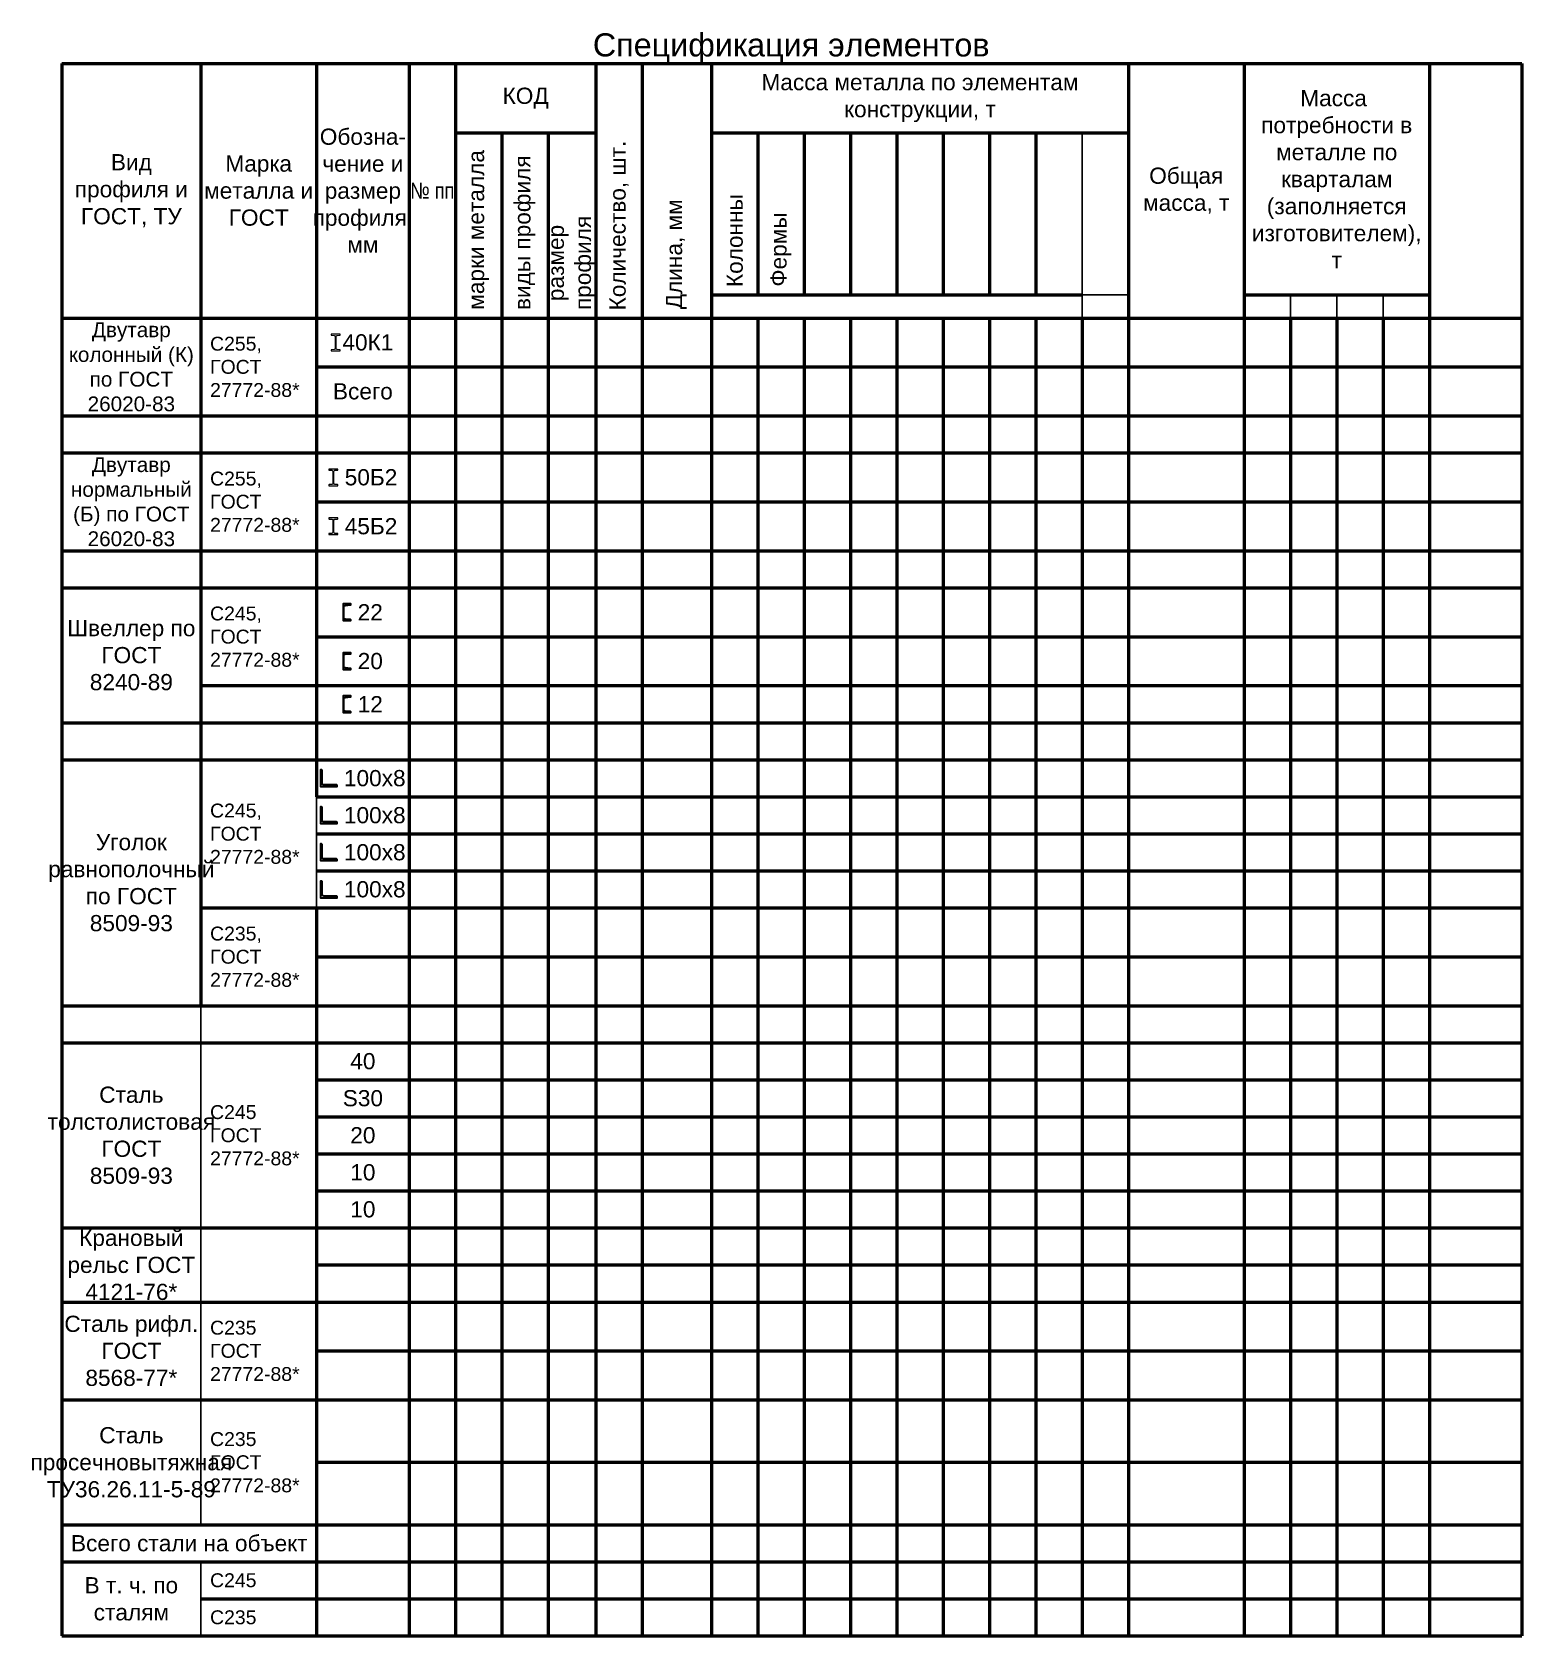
# Paper-space layout 'А1 г' of a CAD drawing. Header units: millimetres. Extents: x -1826 to 3142, y -699 to 3864.
# Drawn here: x 2820.4 to 3142.1, y 298.4 to 644.9 of the extents above; entities that cross this region are included whole.
import ezdxf
from ezdxf.enums import TextEntityAlignment as Align

# ---------------------------------------------------------------- set-up
doc = ezdxf.new("R2010")
doc.units = ezdxf.units.MM
doc.header["$MEASUREMENT"] = 0
doc.layers.add('01_Спецификация', color=7, linetype='Continuous', lineweight=13)
doc.layers.add('01_Спецификация @ 1 (1)', color=7, linetype='Continuous', lineweight=13)
doc.styles.add('Arial', font='arial.ttf')

# ---------------------------------------------------------------- blocks, each defined once
blk = doc.blocks.new('Спецификация_двутавр')
at = {"layer": '01_Спецификация'}
blk.add_lwpolyline([(0.83, 1.38), (0.83, 1.5), (-0.83, 1.5), (-0.83, 1.38, 0.396768), (-0.75, 1.3), (-0.26, 1.27, -0.396768), (-0.07, 1.06), (-0.07, -1.06, -0.396768), (-0.26, -1.27), (-0.75, -1.3, 0.396768), (-0.83, -1.38), (-0.83, -1.5), (0.83, -1.5), (0.83, -1.38, 0.396768), (0.75, -1.3), (0.26, -1.27, -0.396768), (0.07, -1.06), (0.07, 1.06, -0.396768), (0.26, 1.27), (0.75, 1.3, 0.396768)], format="xyb", close=True, dxfattribs=at)
blk = doc.blocks.new('*U153')
at = {"layer": '01_Спецификация', "transparency": 16777216, "xscale": 1.2, "yscale": 1.2, "zscale": 1.2}
blk.add_blockref('Спецификация_двутавр', (59.13, -60.28, 0), dxfattribs=at)
at = {"layer": '01_Спецификация', "transparency": 16777216, "insert": (66.08, -60.28), "char_height": 3.5, "width": 11.5669, "attachment_point": 5, "style": 'Arial'}
blk.add_mtext(' 40К1', dxfattribs=at)
blk = doc.blocks.new('*U154')
at = {"layer": '01_Спецификация', "transparency": 16777216, "xscale": 1.2, "yscale": 1.2, "zscale": 1.2}
blk.add_blockref('Спецификация_двутавр', (58.63, -89.42, 0), dxfattribs=at)
at = {"layer": '01_Спецификация', "transparency": 16777216, "insert": (66.08, -89.42), "char_height": 3.5, "width": 12.5673, "attachment_point": 5, "style": 'Arial'}
blk.add_mtext(' 50Б2', dxfattribs=at)
blk = doc.blocks.new('*U155')
at = {"layer": '01_Спецификация', "transparency": 16777216, "xscale": 1.2, "yscale": 1.2, "zscale": 1.2}
blk.add_blockref('Спецификация_двутавр', (58.63, -99.99, 0), dxfattribs=at)
at = {"layer": '01_Спецификация', "transparency": 16777216, "insert": (66.08, -99.99), "char_height": 3.5, "width": 12.5673, "attachment_point": 5, "style": 'Arial'}
blk.add_mtext(' 45Б2', dxfattribs=at)
blk = doc.blocks.new('Спецификация_швеллер')
at = {"layer": '01_Спецификация', "lineweight": 30}
blk.add_lwpolyline([(-0.56, 1.02, -0.388314), (-0.36, 1.23), (0.61, 1.32, 0.388314), (0.69, 1.41), (0.69, 1.5), (-0.69, 1.5), (-0.69, -1.5), (0.69, -1.5), (0.69, -1.41, 0.388314), (0.61, -1.32), (-0.36, -1.23, -0.388314), (-0.56, -1.02)], format="xyb", close=True, dxfattribs=at)
blk = doc.blocks.new('*U156')
at = {"layer": '01_Спецификация', "transparency": 16777216, "xscale": 1.2, "yscale": 1.2, "zscale": 1.2}
blk.add_blockref('Спецификация_швеллер', (61.59, -118.56, 0), dxfattribs=at)
at = {"layer": '01_Спецификация', "transparency": 16777216, "insert": (65.92, -118.56), "char_height": 3.5, "width": 6.6392, "attachment_point": 5, "style": 'Arial'}
blk.add_mtext(' 22', dxfattribs=at)
blk = doc.blocks.new('*U157')
at = {"layer": '01_Спецификация', "transparency": 16777216, "xscale": 1.2, "yscale": 1.2, "zscale": 1.2}
blk.add_blockref('Спецификация_швеллер', (61.58, -129.12, 0), dxfattribs=at)
at = {"layer": '01_Спецификация', "transparency": 16777216, "insert": (65.92, -129.12), "char_height": 3.5, "width": 6.6631, "attachment_point": 5, "style": 'Arial'}
blk.add_mtext(' 20', dxfattribs=at)
blk = doc.blocks.new('*U158')
at = {"layer": '01_Спецификация', "transparency": 16777216, "xscale": 1.2, "yscale": 1.2, "zscale": 1.2}
blk.add_blockref('Спецификация_швеллер', (61.59, -138.41, 0), dxfattribs=at)
at = {"layer": '01_Спецификация', "transparency": 16777216, "insert": (65.92, -138.41), "char_height": 3.5, "width": 6.6392, "attachment_point": 5, "style": 'Arial'}
blk.add_mtext(' 12', dxfattribs=at)
blk = doc.blocks.new('Спецификация_уголок')
at = {"layer": '01_Спецификация', "lineweight": 30}
blk.add_lwpolyline([(1.5, -1.31, 0.414214), (1.39, -1.2), (-0.87, -1.2, -0.414214), (-1.2, -0.87), (-1.2, 1.39, 0.414214), (-1.31, 1.5), (-1.5, 1.5), (-1.5, -1.5), (1.5, -1.5)], format="xyb", close=True, dxfattribs=at)
blk = doc.blocks.new('*U159')
at = {"layer": '01_Спецификация', "transparency": 16777216, "xscale": 1.2, "yscale": 1.2, "zscale": 1.2}
blk.add_blockref('Спецификация_уголок', (57.63, -154.41, 0), dxfattribs=at)
at = {"layer": '01_Спецификация', "transparency": 16777216, "insert": (66.89, -154.41), "char_height": 3.5, "width": 14.5656, "attachment_point": 5, "style": 'Arial'}
blk.add_mtext(' 100х8', dxfattribs=at)
blk = doc.blocks.new('*U160')
at = {"layer": '01_Спецификация', "transparency": 16777216, "xscale": 1.2, "yscale": 1.2, "zscale": 1.2}
blk.add_blockref('Спецификация_уголок', (57.63, -162.41, 0), dxfattribs=at)
at = {"layer": '01_Спецификация', "transparency": 16777216, "insert": (66.89, -162.41), "char_height": 3.5, "width": 14.5656, "attachment_point": 5, "style": 'Arial'}
blk.add_mtext(' 100х8', dxfattribs=at)
blk = doc.blocks.new('*U161')
at = {"layer": '01_Спецификация', "transparency": 16777216, "xscale": 1.2, "yscale": 1.2, "zscale": 1.2}
blk.add_blockref('Спецификация_уголок', (57.63, -170.41, 0), dxfattribs=at)
at = {"layer": '01_Спецификация', "transparency": 16777216, "insert": (66.89, -170.41), "char_height": 3.5, "width": 14.5656, "attachment_point": 5, "style": 'Arial'}
blk.add_mtext(' 100х8', dxfattribs=at)
blk = doc.blocks.new('*U162')
at = {"layer": '01_Спецификация', "transparency": 16777216, "xscale": 1.2, "yscale": 1.2, "zscale": 1.2}
blk.add_blockref('Спецификация_уголок', (57.63, -178.41, 0), dxfattribs=at)
at = {"layer": '01_Спецификация', "transparency": 16777216, "insert": (66.89, -178.41), "char_height": 3.5, "width": 14.5656, "attachment_point": 5, "style": 'Arial'}
blk.add_mtext(' 100х8', dxfattribs=at)
blk = doc.blocks.new('*T30')
at = {"layer": '01_Спецификация', "color": 0, "lineweight": 50, "transparency": 16777216}
for p, q in [((0, 0), (315.31, 0)), ((0, 0), (0, -339.66)), ((30, 0), (30, -203.54)), ((55, 0), (55, -158.41)), ((75, 0), (75, -339.66)), ((85, 0), (85, -339.66)), ((115.31, 0), (115.31, -339.66)), ((125.31, 0), (125.31, -339.66)), ((140.31, 0), (140.31, -339.66)), ((230.31, 0), (230.31, -339.66)), ((255.31, 0), (255.31, -339.66)), ((295.31, 0), (295.31, -339.66)), ((315.31, 0), (315.31, -339.66)), ((85, -15), (115.31, -15)), ((95, -15), (95, -339.66)), ((105, -15), (105, -339.66)), ((140.31, -15), (230.31, -15)), ((150.31, -15), (150.31, -50)), ((160.31, -15), (160.31, -50)), ((170.31, -15), (170.31, -50)), ((180.31, -15), (180.31, -50)), ((190.31, -15), (190.31, -50)), ((200.31, -15), (200.31, -50)), ((210.31, -15), (210.31, -50)), ((140.31, -50), (220.31, -50)), ((255.31, -50), (295.31, -50)), ((0, -55), (315.31, -55)), ((150.31, -55), (150.31, -339.66)), ((160.31, -55), (160.31, -339.66)), ((170.31, -55), (170.31, -339.66)), ((180.31, -55), (180.31, -339.66)), ((190.31, -55), (190.31, -339.66)), ((200.31, -55), (200.31, -339.66)), ((210.31, -55), (210.31, -339.66)), ((220.31, -55), (220.31, -339.66)), ((265.31, -55), (265.31, -339.66)), ((275.31, -55), (275.31, -339.66)), ((285.31, -55), (285.31, -339.66)), ((55, -65.57), (315.31, -65.57)), ((0, -76.14), (315.31, -76.14)), ((0, -84.14), (315.31, -84.14)), ((55, -94.7), (315.31, -94.7)), ((0, -105.27), (315.31, -105.27)), ((0, -113.27), (315.31, -113.27)), ((55, -123.84), (315.31, -123.84)), ((30, -134.41), (315.31, -134.41)), ((0, -142.41), (315.31, -142.41)), ((0, -150.41), (315.31, -150.41)), ((55, -158.41), (315.31, -158.41)), ((55, -166.41), (315.31, -166.41)), ((55, -174.41), (315.31, -174.41)), ((30, -182.41), (315.31, -182.41)), ((55, -182.41), (55, -339.66)), ((55, -192.98), (315.31, -192.98)), ((0, -203.54), (315.31, -203.54)), ((0, -211.54), (315.31, -211.54)), ((55, -219.54), (315.31, -219.54)), ((55, -227.54), (315.31, -227.54)), ((55, -235.54), (315.31, -235.54)), ((55, -243.54), (315.31, -243.54)), ((0, -251.54), (315.31, -251.54)), ((55, -259.54), (315.31, -259.54)), ((0, -267.54), (315.31, -267.54)), ((55, -278.11), (315.31, -278.11)), ((0, -288.68), (315.31, -288.68)), ((55, -302.17), (315.31, -302.17)), ((0, -315.66), (315.31, -315.66)), ((0, -323.66), (315.31, -323.66)), ((30, -331.66), (315.31, -331.66)), ((0, -339.66), (315.31, -339.66))]:
    blk.add_line(p, q, dxfattribs=at)
at = {"layer": '01_Спецификация', "color": 0, "linetype": 'ByBlock', "lineweight": -2, "transparency": 16777216}
for p, q in [((220.31, -15), (220.31, -55)), ((220.31, -50), (230.31, -50)), ((265.31, -50), (265.31, -55)), ((275.31, -50), (275.31, -55)), ((285.31, -50), (285.31, -55)), ((55, -158.41), (55, -182.41)), ((30, -203.54), (30, -315.66)), ((30, -323.66), (30, -339.66))]:
    blk.add_line(p, q, dxfattribs=at)
at = {"layer": '01_Спецификация', "transparency": 16777216}
for name in ['*U153', '*U154', '*U155', '*U156', '*U157', '*U158', '*U159', '*U160', '*U161', '*U162']:
    blk.add_blockref(name, (0, 0), dxfattribs=at)
at = {"layer": '01_Спецификация', "color": 0, "transparency": 16777216, "char_height": 3.5, "attachment_point": 5, "style": 'Arial'}
for s, insert, width in [('Масса металла по элементам конструкции, т', (185.31, -7.5), 89.88), ('КОД', (100.15, -7.5), 30.185), ('Масса  потребности в металле по кварталам (заполняется изготовителем), т', (275.31, -25), 39.88), ('Обозна- чение и размер профиля, мм', (65, -27.5), 19.88), ('Вид профиля и ГОСТ, ТУ', (15, -27.5), 29.88), ('Марка металла и ГОСТ', (42.5, -27.5), 24.88), ('Общая масса, т', (242.81, -27.5), 24.88), ('{\\W0.8;№ пп}', (80, -27.5), 9.88)]:
    blk.add_mtext(s, dxfattribs=dict(at, insert=insert, width=width))
at = {"layer": '01_Спецификация', "color": 0, "transparency": 16777216, "char_height": 3.5, "width": 51, "attachment_point": 8, "rotation": 90, "style": 'Arial'}
for s, insert in [('Количество, шт.', (122.4, -35.03)), ('Длина, мм', (134.96, -41.24))]:
    blk.add_mtext(s, dxfattribs=dict(at, insert=insert))
at = {"layer": '01_Спецификация', "transparency": 16777216, "char_height": 3.5, "attachment_point": 8, "rotation": 90, "style": 'Arial'}
for s, insert, width in [('марки металла', (92.24, -35.97), 36), ('виды профиля', (102.24, -36.58), 36), ('Колонны', (147.08, -38.29), 31), ('размер профиля', (115.31, -43.11), 36), ('Фермы', (157.56, -40.21), 31)]:
    blk.add_mtext(s, dxfattribs=dict(at, insert=insert, width=width))
at = {"layer": '01_Спецификация', "transparency": 16777216, "style": 'Arial'}
for s, insert, char_height, width, attachment_point in [('Двутавр колонный (К) по ГОСТ 26020-83', (15, -65.57), 3.2, 30, 5), ('С255, ГОСТ 27772-88*', (32, -65.57), 3, 21, 4), ('{\\C3;Всего}', (65, -70.85), 3.5, 20, 5), ('Двутавр нормальный (Б) по ГОСТ 26020-83', (15, -94.7), 3.2, 30, 5), ('С255, ГОСТ 27772-88*', (32, -94.7), 3, 21, 4), ('С245, ГОСТ 27772-88*', (32, -123.84), 3, 21, 4), ('Швеллер по ГОСТ 8240-89', (15, -127.84), 3.5, 30, 5), ('С245, ГОСТ 27772-88*', (32, -166.41), 3, 21, 4), ('Уголок равнополочный по ГОСТ 8509-93', (15, -176.98), 3.5, 30, 5), ('С235, ГОСТ 27772-88*', (32, -192.98), 3, 21, 4), ('40', (65, -215.54), 3.5, 20, 5), ('Сталь толстолистовая ГОСТ 8509-93', (15, -231.54), 3.5, 30, 5), ('C245 ГОСТ 27772-88*', (32, -231.54), 3, 21, 4), ('S30', (65, -223.54), 3.5, 20, 5), ('20', (65, -231.54), 3.5, 20, 5), ('10', (65, -239.54), 3.5, 20, 5), ('10', (65, -247.54), 3.5, 20, 5), ('Крановый рельс ГОСТ 4121-76*', (15, -259.54), 3.5, 30, 5), ('Сталь рифл. ГОСТ 8568-77*', (15, -278.11), 3.5, 30, 5), ('С235 ГОСТ 27772-88*', (32, -278.11), 3, 21, 4), ('Сталь просечновытяжная ТУ36.26.11-5-89', (15, -302.17), 3.5, 30, 5), ('С235 ГОСТ 27772-88*', (32, -302.17), 3, 21, 4), ('Всего стали на объект', (27.5, -319.66), 3.5, 55, 5), ('В т. ч. по сталям', (15, -331.66), 3.5, 30, 5), ('С245', (32, -327.66), 3, 21, 4), ('С235', (32, -335.66), 3, 21, 4)]:
    blk.add_mtext(s, dxfattribs=dict(at, insert=insert, char_height=char_height, width=width, attachment_point=attachment_point))

psp = doc.layouts.new('А1 г')

# ---------------------------------------------------------------- block references
psp.add_blockref('*T30', (2826.79, 638.1))

# ---------------------------------------------------------------- texts
at = {"layer": '01_Спецификация @ 1 (1)', "lineweight": 20, "ltscale": 0.5, "style": 'Arial'}
psp.add_text('Спецификация элементов', height=5, dxfattribs=at).set_placement((2984.29, 638.1), align=Align.BOTTOM_CENTER)

doc.saveas('drawing.dxf')
